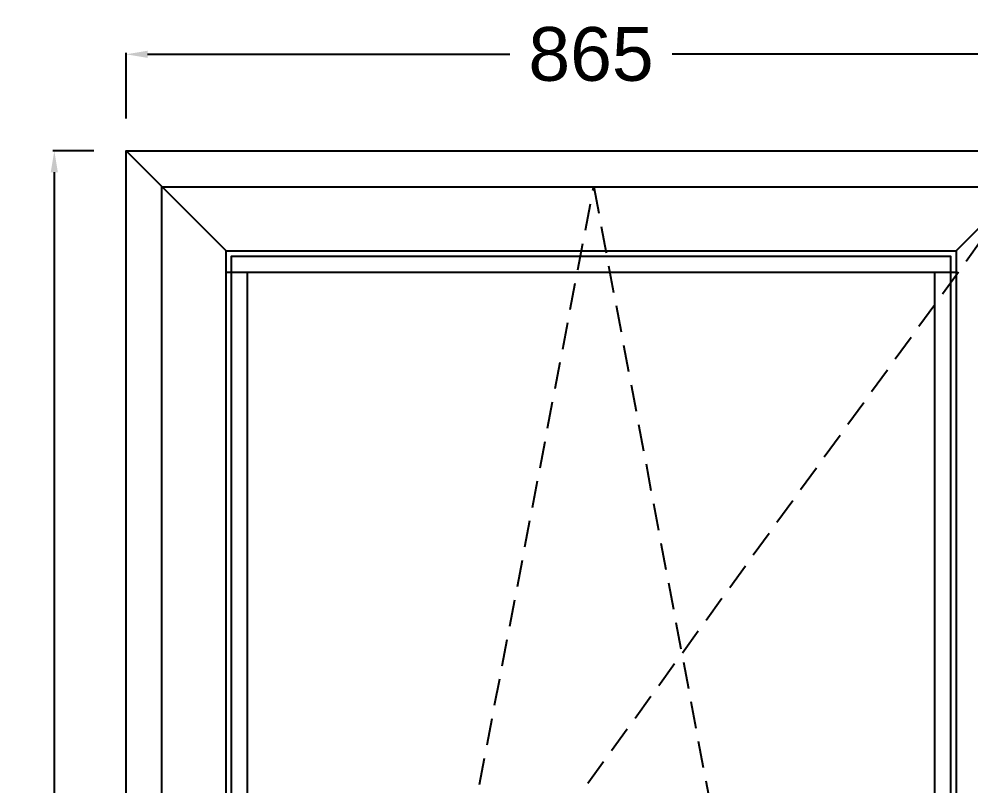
# Model space of a CAD drawing. Header units: millimetres. Extents: x -54028 to -48567, y 2760 to 5426.
# Drawn here: x -54028 to -53143, y 4712 to 5426 of the extents above; entities that cross this region are included whole.
import ezdxf

# ---------------------------------------------------------------- set-up
doc = ezdxf.new("R2010")
doc.units = ezdxf.units.MM
doc.linetypes.add('( Hidden )', pattern=[0.375, 0.25, -0.125])
doc.styles.get("Standard").update_dxf_attribs({"font": 'arial.ttf'})
doc.dimstyles.new('ÖLÇÜ', dxfattribs={"dimtxt": 50, "dimasz": 20, "dimexe": 1.25, "dimexo": 30, "dimgap": 20, "dimtad": 0, "dimdec": 0, "dimtxsty": 'Standard', "dimcen": 2.5, "dimadec": 1, "dimazin": 0, "dimtfac": 1, "dimtdec": 0, "dimtmove": 0, "dimatfit": 3, "dimfxl": 1, "dimarcsym": 0})

# ---------------------------------------------------------------- blocks, each defined once
blk = doc.blocks.new('*D28')
at = {"color": 0, "lineweight": -2, "transparency": 16777216}
for p, q in [((-53958.59, 5303.2), (-53996.57, 5303.2)), ((-53995.32, 5283.2), (-53995.32, 4313.2)), ((-53995.32, 3153.2), (-53995.32, 4123.2)), ((-53958.59, 3133.2), (-53996.57, 3133.2))]:
    blk.add_line(p, q, dxfattribs=at)
at = {"color": 0, "transparency": 16777216}
for points in [[(-53998.65, 5283.2), (-53991.99, 5283.2), (-53995.32, 5303.2)], [(-53998.65, 3153.2), (-53991.99, 3153.2), (-53995.32, 3133.2)]]:
    blk.add_solid(points, dxfattribs=at)
at = {"layer": 'Defpoints', "color": 0, "transparency": 16777216}
for p in [(-53995.32, 5303.2), (-53928.59, 5303.2), (-53928.59, 3133.2)]:
    blk.add_point(p, dxfattribs=at)
at = {"color": 0, "transparency": 16777216, "insert": (-53995.32, 4218.2), "char_height": 50, "attachment_point": 5, "rotation": 90}
blk.add_mtext('2170', dxfattribs=at)
blk = doc.blocks.new('*D29')
at = {"color": 0, "lineweight": -2, "transparency": 16777216}
for p, q in [((-53928.59, 5333.2), (-53928.59, 5394.26)), ((-53908.59, 5393.01), (-53571.55, 5393.01)), ((-53083.59, 5393.01), (-53420.63, 5393.01)), ((-53063.59, 5333.2), (-53063.59, 5394.26))]:
    blk.add_line(p, q, dxfattribs=at)
at = {"color": 0, "transparency": 16777216}
for points in [[(-53908.59, 5396.34), (-53908.59, 5389.68), (-53928.59, 5393.01)], [(-53083.59, 5396.34), (-53083.59, 5389.68), (-53063.59, 5393.01)]]:
    blk.add_solid(points, dxfattribs=at)
at = {"layer": 'Defpoints', "color": 0, "transparency": 16777216}
for p in [(-53063.59, 5393.01), (-53928.59, 5303.2), (-53063.59, 5303.2)]:
    blk.add_point(p, dxfattribs=at)
at = {"color": 0, "transparency": 16777216, "insert": (-53496.09, 5393.01), "char_height": 50, "attachment_point": 5}
blk.add_mtext('865', dxfattribs=at)

msp = doc.modelspace()

# ---------------------------------------------------------------- linework, layer by layer
for p, q in [((-53835.59, 5210.2), (-53928.59, 5303.2)), ((-53156.59, 5210.2), (-53063.59, 5303.2)), ((-53835.59, 5190.2), (-53156.59, 5190.2)), ((-53815.59, 3246.2), (-53815.59, 5190.2)), ((-53176.59, 5190.2), (-53176.59, 3246.2))]:
    msp.add_line(p, q)
for points in [[(-53063.59, 3133.2), (-53928.59, 3133.2), (-53928.59, 5303.2), (-53063.59, 5303.2)], [(-53096.99, 3166.6), (-53895.19, 3166.6), (-53895.19, 5269.8), (-53096.99, 5269.8)], [(-53156.59, 3226.2), (-53835.59, 3226.2), (-53835.59, 5210.2), (-53156.59, 5210.2)], [(-53161.59, 3231.2), (-53830.59, 3231.2), (-53830.59, 5205.2), (-53161.59, 5205.2)]]:
    msp.add_lwpolyline(points, close=True)
at = {"linetype": '( Hidden )', "ltscale": 100}
msp.add_lwpolyline([(-53895.19, 3166.6), (-53493.59, 5269.8), (-53096.99, 3166.6), (-53895.19, 4168.2), (-53096.99, 5269.8)], dxfattribs=at)

# ---------------------------------------------------------------- dimensions: what is measured, and where the dimension line sits
dim = msp.add_linear_dim(base=(-53063.59, 5393.01), p1=(-53928.59, 5303.2), p2=(-53063.59, 5303.2), dimstyle='ÖLÇÜ')
dim.commit()
dim.dimension.update_dxf_attribs({"geometry": '*D29', "text_midpoint": (-53496.09, 5393.01)})
dim = msp.add_linear_dim(base=(-53995.32, 5303.2), p1=(-53928.59, 3133.2), p2=(-53928.59, 5303.2), angle=90, dimstyle='ÖLÇÜ')
dim.commit()
dim.dimension.update_dxf_attribs({"geometry": '*D28', "text_midpoint": (-53995.32, 4218.2)})

doc.saveas('drawing.dxf')
